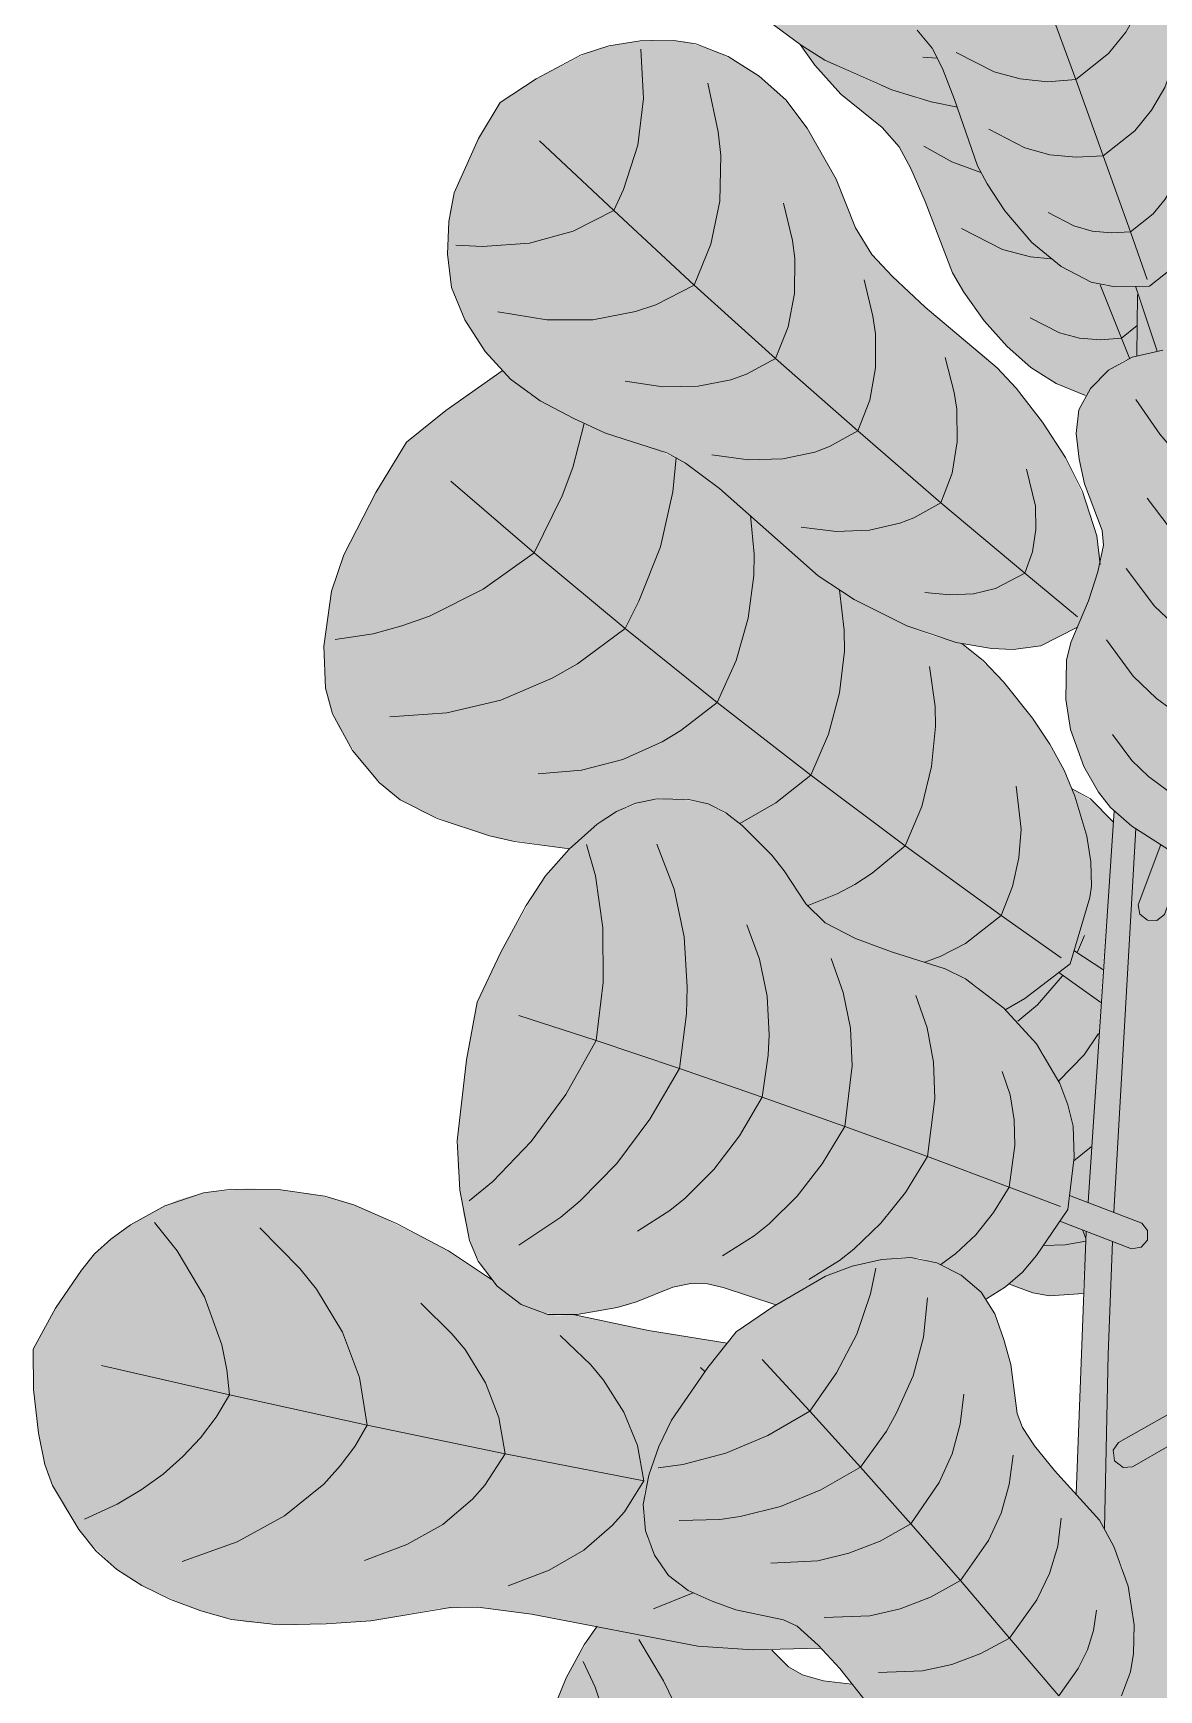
# Model space of a CAD drawing. Header units: millimetres. Extents: x -4 to 8794, y -6642 to 2653.
# Drawn here: x 1925.9 to 2244.6, y 1024.3 to 1493.5 of the extents above; entities that cross this region are included whole.
import ezdxf

# ---------------------------------------------------------------- set-up
doc = ezdxf.new("R2010")
doc.units = ezdxf.units.MM
for name, color, linetype, lineweight, true_color in [('VEG-HOJAS', 117, 'Continuous', 18, 0x2e5e38), ('VEG-NERVIOS', 115, 'Continuous', 9, 0x528c5c), ('VEG-TRONCO', 25, 'Continuous', 18, 0x684830)]:
    doc.layers.add(name, color=color, linetype=linetype, lineweight=lineweight, true_color=true_color)
doc.layers.add('VEG-RELLENO', color=253, linetype='Continuous', true_color=0x96c896)

# ---------------------------------------------------------------- blocks, each defined once
blk = doc.blocks.new('VEG_Ficus_lyrata_ALZADO')
at = {"layer": 'VEG-RELLENO', "true_color": 0x518d59}
h = blk.add_hatch(color=115, dxfattribs=at)
h.dxf.hatch_style = 1
h.paths.add_polyline_path([(-206.5, 1608.9), (-197.3, 1619), (-182.9, 1631.7), (-177.7, 1634.8), (-171.8, 1637.5), (-161.9, 1640.7), (-151.6, 1641.8), (-141, 1640.1), (-133.9, 1637.7), (-127.1, 1634.5), (-118.3, 1628.2), (-113.1, 1622.9), (-103.9, 1611.6), (-100.2, 1606), (-94, 1594.8), (-90.3, 1589.7), (-83.5, 1583.4), (-65.5, 1570.4), (-78.3, 1560.8), (-81.5, 1557.4), (-85.9, 1551.4), (-89.6, 1544.6), (-91.1, 1539.9), (-91.6, 1534.9), (-91.5, 1529.7), (-90, 1522.1), (-87, 1515.3), (-77.4, 1503.4), (-67, 1494.3), (-64, 1491), (-60.7, 1485.4), (-55.6, 1472.5), (-63, 1474), (-74.2, 1477.4), (-93.1, 1485.8), (-99.8, 1490), (-118.5, 1503.9), (-129.2, 1510.9), (-137, 1515.1), (-145.6, 1517.6), (-163.8, 1520.1), (-180.3, 1524.7), (-189.6, 1529.1), (-197.8, 1535.3), (-205, 1543), (-208.7, 1548.5), (-212.2, 1557.5), (-214, 1567.2), (-214.5, 1576.2), (-213.4, 1584.6), (-209.4, 1600.5)])
at = {"layer": 'VEG-RELLENO', "true_color": 0x6ca273}
h = blk.add_hatch(color=113, dxfattribs=at)
h.dxf.hatch_style = 1
h.paths.add_polyline_path([(-57.5, 1575.3), (-47, 1577.1), (-35.3, 1578.2), (-26.4, 1572.1), (-19, 1568.5), (-12.4, 1567), (-4.8, 1567.6), (-0.1, 1561.3), (3.4, 1554.4), (5, 1546.9), (5.3, 1539), (5.1, 1531.6), (3.1, 1517.9), (3.3, 1513.4), (7.9, 1498.1), (15, 1479.4), (16.7, 1470.6), (17.4, 1458.3), (16.2, 1447.2), (14, 1439.5), (12.1, 1435), (8.4, 1429.6), (-1.2, 1421.8), (-11.5, 1421.7), (-17.7, 1422.9), (-21.9, 1424.8), (-28.4, 1428.9), (-36.5, 1436.2), (-42.2, 1443.1), (-48.6, 1453.3), (-51, 1458.6), (-59, 1481.4), (-62.7, 1489.2), (-65.4, 1492.7), (-75.8, 1501.6), (-80.7, 1507.1), (-85.6, 1513.2), (-89.2, 1519.8), (-91.1, 1527.1), (-91.6, 1534.9), (-90.4, 1542.2), (-87.2, 1549.2), (-81.5, 1557.4), (-76.6, 1562.3), (-65.1, 1570.6)])
at = {"layer": 'VEG-RELLENO', "true_color": 0x967052}
h = blk.add_hatch(color=23, dxfattribs=at)
h.dxf.hatch_style = 1
h.paths.add_polyline_path([(-19.7, 400), (-9.7, 600), (-7.9, 666.2), (-7.7, 699.8), (-9.4, 768.2), (-17, 901.4), (-0.6, 901.4), (1.7, 902.7), (2.6, 905.3), (1.7, 907.8), (-0.6, 909.2), (-17.5, 909.4), (-21.1, 980.2), (-22, 1008.7), (-20.8, 1009.3), (-8.6, 994.6), (-6.7, 994.2), (-4.4, 994.8), (-3.1, 996.3), (-2.7, 998.2), (-3.6, 1000.7), (-14.9, 1014.2), (-9.1, 1022.7), (-6.6, 1029.5), (-5.4, 1040), (-6.6, 1050.9), (-9, 1059.4), (-12.6, 1067.5), (-15.4, 1072.4), (-22, 1079.9), (-19.1, 1154.1), (-5.9, 1149.1), (-3, 1150.1), (-1.6, 1152.8), (-2.1, 1155.1), (-3.8, 1156.7), (-18.6, 1162.4), (-11.2, 1273.2), (-6.2, 1268.9), (2, 1263.7), (-4.4, 1246.6), (-4.1, 1244.3), (-2.2, 1242.4), (0.5, 1242.1), (3, 1243.9), (9.3, 1261), (13, 1260.4), (8, 1154), (6.7, 1103.9), (-10, 1094.4), (-11.2, 1092.9), (-11.6, 1091), (-11.3, 1089.5), (-10.1, 1088), (-8.7, 1087.3), (-6.7, 1087.3), (6.5, 1094.6), (6.5, 1050.1), (7.4, 1016.1), (11.9, 939.7), (-4.1, 940.2), (-6.7, 938.6), (-7.4, 936), (-6.4, 933.5), (-4.3, 932.3), (12.5, 931.7), (19.5, 842.5), (3, 847.4), (0.2, 846.3), (-0.7, 845), (-1, 843.1), (-0.1, 840.9), (1.5, 839.7), (18.3, 834.6), (16.2, 818.3), (16, 806.4), (17.2, 798.7), (19.2, 791.1), (24.1, 779), (26.6, 734.9), (28.2, 666.1), (27.8, 599), (21.7, 400)])
h.paths.add_polyline_path([(-4.8, 1402.1), (-4.6, 1419.4), (1, 1403.4)])
h.paths.add_polyline_path([(12.7, 1505.3), (14.3, 1481.8), (8.9, 1495.4)])
h.paths.add_polyline_path([(16.1, 1446.7), (17.1, 1404.6), (9.2, 1404.3), (1.9, 1424.3), (8.4, 1429.6), (11, 1433), (14, 1439.5)])
h.paths.add_polyline_path([(4.9, 1507.1), (3.1, 1515.6), (3.2, 1520.1), (4.3, 1526.1), (10.5, 1520.8)])
at = {"layer": 'VEG-RELLENO', "true_color": 0x5b9663}
h = blk.add_hatch(color=103, dxfattribs=at)
h.dxf.hatch_style = 1
h.paths.add_polyline_path([(-185.1, 1473.8), (-174.9, 1480.5), (-159.6, 1488.3), (-151.5, 1490.4), (-142.3, 1491.5), (-132.7, 1491.1), (-123.6, 1488.2), (-114.5, 1483.3), (-106.5, 1477), (-100, 1469.3), (-94.6, 1460.6), (-89.9, 1452.1), (-84.4, 1438.3), (-79.8, 1430.8), (-74, 1424.5), (-64.7, 1415.9), (-47.2, 1401.4), (-41.6, 1395.9), (-31.5, 1383.3), (-25, 1373.3), (-19, 1360.5), (-16.1, 1351.1), (-15.2, 1345.4), (-15.2, 1343), (-15.8, 1340.9), (-18.5, 1332.7), (-21.8, 1325.2), (-32, 1320), (-39.8, 1318.9), (-45.9, 1319.2), (-55.9, 1320.9), (-69.9, 1325.6), (-84.8, 1333.1), (-95, 1339.8), (-123, 1364.5), (-132.6, 1371.7), (-137.9, 1374.6), (-155.2, 1380.2), (-164.2, 1384.3), (-173.7, 1389.3), (-182.1, 1395.5), (-189.3, 1403.3), (-195.1, 1412.3), (-198.8, 1421.4), (-200, 1430.9), (-199.3, 1443), (-197.2, 1450.7), (-190.3, 1465.2)])
at = {"layer": 'VEG-RELLENO', "true_color": 0x477c4e}
h = blk.add_hatch(color=105, dxfattribs=at)
h.dxf.hatch_style = 1
h.paths.add_polyline_path([(16.7, 1437.7), (17, 1428.1), (16.8, 1424.6), (16.4, 1437.3)])
h.paths.add_polyline_path([(-19.3, 1390.8), (-27.6, 1394.2), (-34.8, 1398.8), (-41.5, 1404.7), (-48, 1412), (-53.8, 1420.1), (-57, 1425.6), (-64.7, 1445.8), (-68.8, 1455.1), (-72.1, 1461.3), (-76.9, 1466.7), (-88.6, 1476.2), (-96, 1484.4), (-100.1, 1490.2), (-89.5, 1484), (-78.1, 1478.9), (-66.6, 1474.9), (-55.6, 1472.5), (-51, 1458.6), (-48.6, 1453.3), (-42.2, 1443.1), (-34.5, 1434.2), (-26.2, 1427.4), (-19.8, 1423.8), (-13.5, 1421.9), (-5.2, 1421.8), (-4.6, 1419.4), (-4.8, 1402.1), (-8.5, 1400.7), (-12.8, 1398), (-16.4, 1394.7)])
at = {"layer": 'VEG-RELLENO', "true_color": 0x96bc76}
h = blk.add_hatch(color=63, dxfattribs=at)
h.dxf.hatch_style = 1
h.paths.add_polyline_path([(1, 1403.4), (-5.2, 1421.8), (-1.2, 1421.8), (1.9, 1424.3), (9.2, 1404.3)])
at = {"layer": 'VEG-RELLENO', "true_color": 0x6ea275}
h = blk.add_hatch(color=113, dxfattribs=at)
h.dxf.hatch_style = 1
h.paths.add_polyline_path([(54.9, 1398.3), (68.5, 1391.6), (86.7, 1381.2), (94.2, 1375.5), (101.4, 1368.7), (107.2, 1361.5), (110.3, 1354.3), (111.1, 1346.8), (109.9, 1340), (106.2, 1334.2), (100.6, 1329.1), (94.8, 1324.6), (82, 1317.7), (79, 1314.8), (76, 1309.7), (72.8, 1301.9), (67.1, 1284.9), (62.5, 1278.3), (54.1, 1270.2), (44.5, 1264.2), (36.3, 1261), (30.7, 1259.7), (22.3, 1259.1), (5.3, 1261.5), (-6.2, 1268.9), (-12.2, 1274.2), (-15.6, 1278.5), (-19.8, 1285.8), (-23.6, 1296.3), (-24.9, 1304.8), (-24.7, 1315.9), (-23.5, 1320.9), (-18.5, 1332.7), (-15.8, 1340.9), (-14.2, 1348.5), (-14.6, 1352.6), (-19.6, 1365.8), (-21.1, 1372.8), (-22, 1380.1), (-21.2, 1386.8), (-17.9, 1392.8), (-12.8, 1398), (-6.1, 1401.7), (2.6, 1403.7), (15, 1404.6), (24.1, 1404.1), (43, 1400.9)])
at = {"layer": 'VEG-RELLENO', "true_color": 0x4d8554}
h = blk.add_hatch(color=105, dxfattribs=at)
h.dxf.hatch_style = 1
h.paths.add_polyline_path([(-211.6, 1377.6), (-200.4, 1386.6), (-184.5, 1397.8), (-176.7, 1391.2), (-167.4, 1385.9), (-155.2, 1380.2), (-140.6, 1375.6), (-132.6, 1371.7), (-125.4, 1366.4), (-115.5, 1358.1), (-98.1, 1342.3), (-91.7, 1337.4), (-84.8, 1333.1), (-69.9, 1325.6), (-62.8, 1322.9), (-54.3, 1320.6), (-51.5, 1318.5), (-42.5, 1309.8), (-31.8, 1295.8), (-25.4, 1284.8), (-21, 1273.7), (-18.2, 1262.4), (-17.6, 1251.9), (-18.8, 1245.5), (-23.7, 1229.9), (-36.5, 1220.1), (-41.9, 1217), (-50.5, 1223.9), (-56.1, 1227.2), (-77, 1234.3), (-86.7, 1238.1), (-93, 1241.5), (-96.8, 1244.8), (-106.2, 1258.6), (-114.3, 1267), (-121.2, 1272.7), (-123.6, 1274.1), (-128.9, 1275.9), (-134.6, 1276.7), (-140.6, 1276.6), (-149.4, 1274.5), (-157.6, 1269.5), (-165.4, 1262.5), (-184.6, 1265.3), (-195.4, 1268.5), (-206.6, 1272.7), (-213.4, 1276.4), (-216.4, 1278.6), (-224.5, 1287.1), (-230.9, 1297.2), (-233.7, 1304.3), (-234.5, 1308), (-235, 1319.9), (-232.8, 1335.4), (-229.3, 1345.7), (-219, 1365.7)])
at = {"layer": 'VEG-RELLENO', "true_color": 0x6aa071}
h = blk.add_hatch(color=103, dxfattribs=at)
h.dxf.hatch_style = 1
h.paths.add_polyline_path([(-191.6, 1219.1), (-184.9, 1233.2), (-174.1, 1252.1), (-167.9, 1259.8), (-160.3, 1267.2), (-152.1, 1273.1), (-143.6, 1276.2), (-134.6, 1276.7), (-126.2, 1275.2), (-118.8, 1271), (-112.1, 1264.9), (-106.2, 1258.6), (-96.8, 1244.8), (-93, 1241.5), (-86.7, 1238.1), (-77, 1234.3), (-56.1, 1227.2), (-47.7, 1221.9), (-37.4, 1212.5), (-33.2, 1207.3), (-29.6, 1201.9), (-25.4, 1193), (-23.5, 1187), (-22.4, 1178.1), (-24.3, 1160.4), (-33.2, 1147.3), (-37.2, 1142.6), (-42, 1138.5), (-47.4, 1135.1), (-52.5, 1140.3), (-59, 1144.3), (-66.2, 1146.6), (-71.4, 1146.8), (-79.9, 1145.7), (-90.4, 1142.6), (-97.6, 1139), (-107, 1133.4), (-121.9, 1138.3), (-126.4, 1139.3), (-131.1, 1139.4), (-136.2, 1138.4), (-149.2, 1133.2), (-157.5, 1131.5), (-166.1, 1130.4), (-174.2, 1131.2), (-181.5, 1135), (-187.9, 1140.8), (-192.6, 1148.5), (-195.4, 1158.5), (-197.1, 1172.9), (-196.9, 1183.4), (-194.2, 1205.3)])
at = {"layer": 'VEG-RELLENO', "true_color": 0x477b4e}
h = blk.add_hatch(color=105, dxfattribs=at)
h.dxf.hatch_style = 1
h.paths.add_polyline_path([(-23.1, 1279.5), (-16, 1275), (-11.5, 1270.1), (-14.4, 1228.3), (-22.6, 1233.7), (-18.8, 1245.5), (-17.5, 1255.3), (-18.9, 1266.1)])
h.paths.add_polyline_path([(-20.1, 1136.6), (-29.5, 1135.9), (-34.2, 1136.8), (-41.1, 1139.3), (-35.2, 1144.9), (-26.6, 1157.1), (-19.1, 1154.1)])
h.paths.add_polyline_path([(-23.5, 1187), (-26.6, 1196), (-31.3, 1204.7), (-35.2, 1209.9), (-41.9, 1217), (-36.5, 1220.1), (-26.9, 1227.5), (-15, 1219), (-18.6, 1162.4), (-23.9, 1164.3), (-22.4, 1178.1)])
at = {"layer": 'VEG-RELLENO', "true_color": 0x96bc76}
h = blk.add_hatch(color=63, dxfattribs=at)
h.dxf.hatch_style = 1
h.paths.add_polyline_path([(-4.4, 1246.6), (2, 1263.7), (5.3, 1261.5), (9.3, 1260.8), (3.2, 1244.3), (1.2, 1242.4), (-1.1, 1242.1), (-3.7, 1243.7)])
h = blk.add_hatch(color=63, dxfattribs=at)
h.dxf.hatch_style = 1
h.paths.add_polyline_path([(-15, 1219), (-26.9, 1227.5), (-23.7, 1229.9), (-22.6, 1233.7), (-14.4, 1228.3)])
at = {"layer": 'VEG-RELLENO', "true_color": 0x53905b}
h = blk.add_hatch(color=93, dxfattribs=at)
h.dxf.hatch_style = 1
h.paths.add_polyline_path([(-317.3, 1120.8), (-312.1, 1130.6), (-303.6, 1143.2), (-299.9, 1147.8), (-295.3, 1152), (-286.7, 1157.9), (-276.5, 1163), (-269.1, 1165.1), (-256.7, 1166.3), (-247.8, 1166), (-238.9, 1164.9), (-230.6, 1163), (-222.4, 1160.1), (-199.7, 1148.7), (-187.5, 1140.5), (-181.5, 1135), (-174.2, 1131.2), (-169, 1130.3), (-164, 1130.5), (-143.1, 1126.1), (-120.8, 1122.5), (-135.1, 1103.1), (-140.1, 1093.3), (-143, 1085.1), (-144.3, 1079.5), (-144.6, 1074.3), (-143.3, 1067), (-141.4, 1062.5), (-138.8, 1058.4), (-133.9, 1053.7), (-129.6, 1051.4), (-120.5, 1047.7), (-106.9, 1044.9), (-102.8, 1043.4), (-99.4, 1041.2), (-94.3, 1036.2), (-113.5, 1035.7), (-129.1, 1036.7), (-176.2, 1045.8), (-191.4, 1047.8), (-202.8, 1047.3), (-221.7, 1043.9), (-243.3, 1042.7), (-256.8, 1043.5), (-265.4, 1045.4), (-274.1, 1048.2), (-286.5, 1053.9), (-293.6, 1058.4), (-302, 1066.7), (-308.5, 1076.1), (-313.1, 1085.2), (-315.3, 1094.1), (-317.3, 1111.4)])
at = {"layer": 'VEG-RELLENO', "true_color": 0x96bc76}
h = blk.add_hatch(color=63, dxfattribs=at)
h.dxf.hatch_style = 1
h.paths.add_polyline_path([(-6.3, 1149.2), (-26.6, 1157.1), (-24.3, 1160.4), (-23.6, 1164.3), (-3.8, 1156.7), (-2.1, 1155.1), (-1.6, 1152.4), (-3.3, 1149.9)])
at = {"layer": 'VEG-RELLENO', "true_color": 0x70a477}
h = blk.add_hatch(color=113, dxfattribs=at)
h.dxf.hatch_style = 1
h.paths.add_polyline_path([(-118.2, 1125.7), (-107.9, 1132.8), (-92.9, 1141.5), (-85.4, 1144.3), (-77, 1146.2), (-68.8, 1146.8), (-61.4, 1145.3), (-54.5, 1141.8), (-48.9, 1137), (-45, 1130.8), (-42.4, 1123.6), (-40.5, 1116.5), (-38.7, 1102.6), (-37.2, 1098.6), (-33.8, 1093.4), (-28.1, 1086.5), (-15.4, 1072.4), (-11.3, 1064.9), (-7.2, 1053.7), (-5.5, 1042.8), (-5.7, 1034.6), (-6.6, 1029.5), (-9.1, 1022.7), (-17.2, 1010.9), (-28.4, 1005.7), (-35.5, 1003.6), (-40.6, 1003.3), (-48.7, 1003.9), (-59.3, 1006.5), (-67.2, 1010.1), (-76.8, 1016.3), (-80.7, 1020), (-88.9, 1030.4), (-95, 1037), (-101, 1042.4), (-104.8, 1044.2), (-118.3, 1047), (-125, 1049.5), (-131.8, 1052.5), (-137.4, 1056.7), (-141.4, 1062.5), (-143.9, 1069.4), (-144.6, 1076.8), (-143, 1085.1), (-139, 1095.9), (-135.1, 1103.1), (-125.1, 1117.2)])
at = {"layer": 'VEG-RELLENO', "true_color": 0x96bc76}
h = blk.add_hatch(color=63, dxfattribs=at)
h.dxf.hatch_style = 1
h.paths.add_polyline_path([(-10.3, 1094.2), (11.1, 1106.3), (12, 1102.4), (14.7, 1099.4), (-6, 1087.5), (-8.7, 1087.3), (-10.7, 1088.5), (-11.6, 1091.4)])
at = {"layer": 'VEG-RELLENO', "true_color": 0x4a8051}
h = blk.add_hatch(color=105, dxfattribs=at)
h.dxf.hatch_style = 1
h.paths.add_polyline_path([(-180, 981), (-176.5, 996.9), (-170.5, 1018.5), (-164.8, 1030.9), (-157.6, 1042.4), (-129.1, 1036.7), (-108.1, 1035.6), (-103.4, 1030.9), (-99.5, 1028.6), (-93.5, 1026.9), (-85.5, 1026), (-80.7, 1020), (-76.8, 1016.3), (-69.8, 1011.5), (-62, 1007.6), (-56.7, 1005.6), (-48.7, 1003.9), (-40.6, 1003.3), (-34.2, 1003.9), (-30, 997.6), (-26.1, 989.4), (-24.7, 983.5), (-22.4, 968.3), (-26.7, 952.7), (-28.9, 946.8), (-33.9, 938.8), (-40.2, 931.6), (-50.1, 940), (-61.4, 946.9), (-74.1, 952.6), (-88.6, 957.2), (-98.5, 959.5), (-108.1, 961), (-137.1, 961.2), (-153.4, 962), (-164.2, 963.1), (-171.3, 964.7), (-179.9, 968.7)])
at = {"layer": 'VEG-HOJAS'}
for points in [[(-55.6, 1472.5), (-63, 1474), (-74.2, 1477.4), (-93.1, 1485.8), (-99.8, 1490), (-118.5, 1503.9)], [(5.5, 1505), (14.1, 1482.2), (15.7, 1476.5), (17.2, 1464.4), (17.2, 1455.3), (16.6, 1449.8), (14.9, 1442), (12.1, 1435), (9.8, 1431.2), (6.9, 1428.2), (-1.2, 1421.8), (-11.5, 1421.7), (-17.7, 1422.9), (-26.2, 1427.4), (-34.5, 1434.2), (-42.2, 1443.1), (-47.2, 1450.8), (-49.9, 1455.9), (-56.4, 1474.7), (-59.8, 1483.4), (-62.7, 1489.2), (-67, 1494.3)], [(-21.8, 1325.2), (-32, 1320), (-39.8, 1318.9), (-45.9, 1319.2), (-55.9, 1320.9), (-69.9, 1325.6), (-84.8, 1333.1), (-95, 1339.8), (-123, 1364.5), (-132.6, 1371.7), (-137.9, 1374.6), (-155.2, 1380.2), (-164.2, 1384.3), (-173.7, 1389.3), (-182.1, 1395.5), (-189.3, 1403.3), (-195.1, 1412.3), (-198.8, 1421.4), (-200, 1430.9), (-199.6, 1440.1), (-198.1, 1448.2), (-191.2, 1463.6), (-185.1, 1473.8), (-174.9, 1480.5), (-162.1, 1487.3), (-154.3, 1489.9), (-145.4, 1491.3), (-135.9, 1491.4), (-129.7, 1490.4), (-120.5, 1486.8), (-111.7, 1481.3), (-104.2, 1474.6), (-98.1, 1466.5), (-89.9, 1452.1), (-84.4, 1438.3), (-79.8, 1430.8), (-74, 1424.5), (-64.7, 1415.9), (-44.3, 1398.7), (-39, 1392.9), (-31.5, 1383.3), (-25, 1373.3), (-20.2, 1363.7), (-16.1, 1351.1), (-15.2, 1343)], [(-19.3, 1390.8), (-27.6, 1394.2), (-34.8, 1398.8), (-41.5, 1404.7), (-48, 1412), (-53.8, 1420.1), (-57, 1425.6), (-64.7, 1445.8), (-68.8, 1455.1), (-72.1, 1461.3), (-76.9, 1466.7), (-88.6, 1476.2), (-96, 1484.4), (-100.1, 1490.2)], [(1, 1403.4), (-5.2, 1421.8)], [(5.3, 1261.5), (-6.2, 1268.9), (-12.2, 1274.2), (-15.6, 1278.5), (-19.8, 1285.8), (-23.6, 1296.3), (-24.9, 1304.8), (-24.7, 1315.9), (-23.5, 1320.9), (-18.5, 1332.7), (-15.8, 1340.9), (-14.2, 1348.5), (-14.6, 1352.6), (-19.6, 1365.8), (-21.1, 1372.8), (-22, 1380.1), (-21.2, 1386.8), (-17.9, 1392.8), (-12.8, 1398), (-6.1, 1401.7), (2.6, 1403.7)], [(-165.4, 1262.5), (-181, 1264.6), (-188.1, 1266.2), (-202.9, 1271.1), (-213.4, 1276.4), (-219.2, 1281.2), (-226.9, 1290.3), (-232.5, 1300.7), (-234.5, 1308), (-235, 1319.9), (-232.8, 1335.4), (-229.3, 1345.7), (-220.3, 1363.4), (-211.6, 1377.6), (-200.4, 1386.6), (-184.5, 1397.8)], [(-54.3, 1320.6), (-48.3, 1315.8), (-42.5, 1309.8), (-34.3, 1299.5), (-29.4, 1292.1), (-25.4, 1284.8), (-22.3, 1277.4), (-18.9, 1266.1), (-17.8, 1258.8), (-17.6, 1251.9), (-18.1, 1248.7), (-23.7, 1229.9), (-36.5, 1220.1), (-41.9, 1217)], [(-107, 1133.4), (-121.9, 1138.3), (-126.4, 1139.3), (-131.1, 1139.4), (-136.2, 1138.4), (-146.5, 1134.2), (-151.9, 1132.6), (-163.3, 1130.6), (-171.6, 1130.6), (-179.1, 1133.5), (-185.9, 1138.7), (-191.3, 1145.7), (-193.7, 1151.6), (-196.5, 1165.8), (-197.2, 1179.8), (-194.6, 1202.7), (-191.6, 1219.1), (-184.9, 1233.2), (-177.7, 1246.4), (-172.2, 1254.8), (-165.5, 1262.4), (-157.6, 1269.5), (-152.1, 1273.1), (-146.6, 1275.4), (-140.6, 1276.6), (-131.7, 1276.5), (-126.2, 1275.2), (-121.2, 1272.7), (-116.5, 1269.1), (-108.1, 1260.7), (-104.6, 1256.3), (-98.5, 1246.9), (-93, 1241.5), (-84.4, 1237.1), (-74.3, 1233.3), (-59.1, 1228.5), (-53.3, 1225.7), (-42.4, 1217.4), (-33.2, 1207.3), (-26.6, 1196), (-24.3, 1190), (-22.8, 1184), (-22.5, 1175.2), (-24.3, 1160.4), (-33.2, 1147.3), (-37.2, 1142.6), (-42, 1138.5), (-47.4, 1135.1)], [(-23.1, 1279.5), (-17.9, 1276.6), (-11.5, 1270.1)], [(9.3, 1261), (3, 1243.9), (0.9, 1242.2), (-1.8, 1242.3), (-3.9, 1244), (-4.4, 1246.6), (2, 1263.7)], [(-22.6, 1233.7), (-14.4, 1228.3)], [(-15, 1219), (-26.9, 1227.5)], [(-94.3, 1036.2), (-113.5, 1035.7), (-129.1, 1036.7), (-176.2, 1045.8), (-191.4, 1047.8), (-199.1, 1047.7), (-221.7, 1043.9), (-234.3, 1043), (-247.8, 1042.8), (-261.1, 1044.3), (-269.8, 1046.7), (-278.4, 1049.9), (-286.5, 1053.9), (-293.6, 1058.4), (-299.5, 1063.7), (-304.4, 1069.8), (-311.8, 1082.2), (-314, 1088.2), (-315.8, 1097), (-317.2, 1109.4), (-317.3, 1120.8), (-311, 1132.4), (-303.6, 1143.2), (-299.9, 1147.8), (-295.3, 1152), (-289.7, 1156), (-280, 1161.4), (-269.1, 1165.1), (-261, 1166.1), (-247.8, 1166), (-234.7, 1164.1), (-226.5, 1161.7), (-214.4, 1156.4), (-199.7, 1148.7), (-187.5, 1140.5)], [(-23.9, 1164.3), (-3.4, 1156.5), (-1.8, 1154.4), (-1.8, 1151.7), (-3.6, 1149.7), (-6.3, 1149.2), (-26.6, 1157.1)], [(-80.7, 1020), (-88.9, 1030.4), (-95, 1037), (-101, 1042.4), (-104.8, 1044.2), (-118.3, 1047), (-125, 1049.5), (-131.8, 1052.5), (-137.4, 1056.7), (-141.4, 1062.5), (-143.9, 1069.4), (-144.6, 1076.8), (-143, 1085.1), (-140.1, 1093.3), (-136.5, 1100.7), (-126.3, 1115.6), (-118.2, 1125.7), (-107.9, 1132.8), (-92.9, 1141.5), (-85.4, 1144.3), (-77, 1146.2), (-68.8, 1146.8), (-61.4, 1145.3), (-54.5, 1141.8), (-48.9, 1137), (-45, 1130.8), (-42.4, 1123.6), (-40.5, 1116.5), (-38.7, 1102.6), (-37.2, 1098.6), (-33.8, 1093.4), (-28.1, 1086.5), (-15.4, 1072.4), (-11.3, 1064.9), (-7.2, 1053.7), (-5.5, 1042.8), (-5.7, 1034.6), (-6.6, 1029.5), (-9.1, 1022.7)], [(-19.9, 1136.6), (-29.5, 1135.9), (-34.2, 1136.8), (-41.1, 1139.3)], [(-164, 1130.5), (-143.1, 1126.1), (-120.8, 1122.5)], [(14.9, 1099.6), (-6, 1087.5), (-8.7, 1087.3), (-11.1, 1089.2), (-11.5, 1092.2), (-10, 1094.4), (11.1, 1106.3)], [(-179.9, 968.7), (-180, 981), (-176.5, 996.9), (-171.5, 1015.2), (-166.4, 1027.8), (-161.3, 1037.1), (-157.6, 1042.4)], [(-108.1, 1035.6), (-103.4, 1030.9), (-99.5, 1028.6), (-93.5, 1026.9), (-85.5, 1026)]]:
    blk.add_lwpolyline(points, dxfattribs=at)
at = {"layer": 'VEG-NERVIOS'}
for points in [[(-22.1, 1480.3), (-12.8, 1487.7), (-7.9, 1493.7), (-4, 1500.5), (-1.2, 1508.2)], [(-22.1, 1480.3), (-30, 1501.8)], [(-152.9, 1443.2), (-150.1, 1449.2), (-146.1, 1461.7), (-144.5, 1474.9), (-145.2, 1488.9)], [(-22.1, 1480.3), (-30.1, 1479.7), (-37.8, 1480.5), (-45.2, 1482.5), (-55.9, 1488)], [(-61.2, 1486.4), (-65.4, 1486.6)], [(-14.3, 1458.7), (-5.4, 1465.8), (-0.6, 1471.6), (3.1, 1478.1), (5.9, 1485.4)], [(-130.1, 1422.1), (-125.4, 1433.7), (-122.9, 1445.9), (-122.6, 1458.8), (-123.3, 1465.5), (-126.3, 1479.3)], [(-14.3, 1458.7), (-22.1, 1480.3)], [(-14.3, 1458.7), (-22, 1458.3), (-29.4, 1459), (-36.5, 1461), (-46.7, 1466.3)], [(-152.9, 1443.2), (-173.9, 1463)], [(-49, 1454), (-57.2, 1457), (-65.1, 1461.4)], [(-6.6, 1437.2), (-14.3, 1458.7)], [(-6.6, 1437.2), (-0.2, 1442.3), (3.2, 1446.4), (6, 1451), (7.9, 1456.3)], [(-107.1, 1401.3), (-103.5, 1410.3), (-101.7, 1419.7), (-101.6, 1429.6), (-102.3, 1434.7), (-104.8, 1445.3)], [(-152.9, 1443.2), (-164.4, 1437.4), (-176.8, 1434), (-190.1, 1433), (-197.6, 1433.4)], [(-130.1, 1422.1), (-152.9, 1443.2)], [(-6.6, 1437.2), (-12.1, 1436.9), (-17.4, 1437.4), (-22.6, 1438.9), (-29.9, 1442.7)], [(-29.1, 1429.5), (-34.9, 1430.1), (-42.8, 1432.2), (-54.4, 1438.1)], [(-1.9, 1423.7), (-6.6, 1437.2)], [(-130.1, 1422.1), (-141, 1416.5), (-146.7, 1414.6), (-158.8, 1412.3), (-171.8, 1412.3), (-185.7, 1414.5)], [(-107.1, 1401.3), (-130.1, 1422.1)], [(-83.8, 1380.8), (-80.4, 1389.5), (-78.8, 1398.7), (-78.8, 1408.3), (-79.5, 1413.3), (-82, 1423.6)], [(-9.1, 1407.1), (-15.2, 1422.2)], [(-9.1, 1407.1), (-15.1, 1406.6), (-21, 1407.1), (-26.7, 1408.6), (-35, 1412.8)], [(-9.1, 1407.1), (-4.7, 1410.7)], [(-6.9, 1401.4), (-9.1, 1407.1)], [(-107.1, 1401.3), (-115.3, 1396.9), (-119.7, 1395.3), (-129, 1393.5), (-139, 1393.3), (-149.7, 1394.9)], [(-83.8, 1380.8), (-107.1, 1401.3)], [(-60.3, 1360.5), (-57.1, 1368.9), (-55.7, 1377.7), (-55.8, 1387), (-56.5, 1391.7), (-59.1, 1401.6)], [(38.3, 1351.7), (25.8, 1358.8), (15, 1366.7), (5.7, 1375.3), (1.7, 1379.9), (-5.1, 1389.7)], [(-175.4, 1346.3), (-167.5, 1362.4), (-164.5, 1370.5), (-161.3, 1382.9)], [(-83.8, 1380.8), (-91.8, 1376.4), (-96, 1374.8), (-105, 1372.9), (-114.7, 1372.6), (-125.1, 1374)], [(-60.3, 1360.5), (-83.8, 1380.8)], [(-149.7, 1324.9), (-145.8, 1332.6), (-139.7, 1348), (-136.2, 1363.6), (-135.2, 1373.3)], [(-36.5, 1340.5), (-34.3, 1346.6), (-33.4, 1352.9), (-33.5, 1359.5), (-36, 1370)], [(-175.4, 1346.3), (-199, 1366.6)], [(-60.3, 1360.5), (-67.9, 1356.2), (-71.9, 1354.7), (-80.5, 1352.7), (-89.9, 1352.3), (-99.8, 1353.6)], [(-36.5, 1340.5), (-60.3, 1360.5)], [(31.4, 1332.5), (21.8, 1338), (13.5, 1344.1), (6.4, 1350.8), (-1.9, 1361.8)], [(-123.6, 1303.9), (-118.2, 1315.8), (-114.8, 1327.8), (-113.2, 1339.9), (-113.1, 1345.9), (-114.2, 1356.9)], [(-175.4, 1346.3), (-189.9, 1336), (-205.1, 1328.4), (-212.9, 1325.6), (-221, 1323.4), (-231.8, 1321.8)], [(-149.7, 1324.9), (-175.4, 1346.3)], [(24.5, 1313.3), (15.2, 1318.7), (7.1, 1324.7), (0.2, 1331.2), (-7.8, 1341.9)], [(-36.5, 1340.5), (-44.8, 1336.2), (-51, 1334.7), (-57.7, 1334.4), (-64.8, 1335.1)], [(-21.6, 1328.2), (-36.5, 1340.5)], [(-97.1, 1283.3), (-92.1, 1295), (-89, 1306.7), (-87.6, 1318.5), (-87.7, 1324.4), (-89, 1335.7)], [(-149.7, 1324.9), (-163.2, 1314.9), (-170.3, 1310.8), (-184.9, 1304.6), (-200.2, 1301), (-216.3, 1299.9)], [(-123.6, 1303.9), (-149.7, 1324.9)], [(17.4, 1294.2), (8.5, 1299.4), (0.8, 1305.1), (-5.8, 1311.4), (-13.4, 1321.7)], [(-70.4, 1263.3), (-65.7, 1274.5), (-62.9, 1285.8), (-61.8, 1297.1), (-61.9, 1302.8), (-63.5, 1314.1)], [(-123.6, 1303.9), (-133.9, 1296), (-139.2, 1292.8), (-150.3, 1287.8), (-162, 1284.8), (-174.3, 1283.7)], [(-97.1, 1283.3), (-123.6, 1303.9)], [(10.4, 1275.1), (4, 1278.9), (-1.5, 1283), (-6.2, 1287.5), (-11.7, 1294.9)], [(-97.1, 1283.3), (-107, 1275.5), (-117.2, 1269.7)], [(-70.4, 1263.3), (-97.1, 1283.3)], [(-43.2, 1243.6), (-40, 1251.8), (-38.2, 1259.9), (-37.5, 1268.1), (-39, 1280.2)], [(-157.9, 1208.2), (-155.9, 1224.6), (-156, 1240.1), (-158.1, 1254.8), (-160.6, 1263.7)], [(-134.3, 1200.3), (-132.3, 1215.8), (-132.1, 1223.3), (-133, 1237.6), (-135.8, 1251.1), (-140.7, 1263.8)], [(-70.4, 1263.3), (-79.7, 1255.6), (-84.6, 1252.4), (-89.6, 1249.7), (-98.1, 1246.3)], [(-43.2, 1243.6), (-70.4, 1263.3)], [(-43.2, 1243.6), (-53.3, 1235.7), (-60.5, 1232), (-64.8, 1230.4)], [(-26.2, 1231.6), (-43.2, 1243.6)], [(-110.9, 1192.2), (-109.2, 1204.1), (-108.9, 1209.8), (-109.5, 1220.8), (-111.6, 1231.2), (-115.2, 1241)], [(-21.6, 1233.3), (-19.6, 1237.9)], [(-87.5, 1183.9), (-85.4, 1201), (-85.9, 1211.7), (-87.9, 1221.8), (-91.3, 1231.4)], [(-38.5, 1213.7), (-32.9, 1218.3), (-25.8, 1226.5)], [(-64.1, 1175.4), (-62, 1191.8), (-62.4, 1202.1), (-64.2, 1211.8), (-67.4, 1221)], [(-157.9, 1208.2), (-179.8, 1215.3)], [(-157.9, 1208.2), (-166.5, 1192.9), (-176.3, 1179.6), (-187.1, 1168.3), (-193.8, 1162.8)], [(-134.3, 1200.3), (-157.9, 1208.2)], [(-27, 1196.7), (-19.7, 1204.2), (-15.6, 1210.2)], [(-134.3, 1200.3), (-142.7, 1185.9), (-152, 1173.4), (-162.4, 1162.8), (-167.9, 1158.2), (-179.8, 1150.3)], [(-110.9, 1192.2), (-134.3, 1200.3)], [(-40.9, 1166.7), (-39.3, 1178.5), (-39.5, 1185.8), (-40.7, 1192.8), (-42.9, 1199.4)], [(-110.9, 1192.2), (-117.3, 1181.2), (-124.6, 1171.7), (-132.7, 1163.6), (-137, 1160.1), (-146.2, 1154.2)], [(-87.5, 1183.9), (-110.9, 1192.2)], [(-87.5, 1183.9), (-93.9, 1173.3), (-101, 1164.1), (-108.9, 1156.3), (-113.1, 1152.9), (-122.1, 1147.2)], [(-64.1, 1175.4), (-87.5, 1183.9)], [(-22.6, 1174.1), (-17.7, 1178.1)], [(-64.1, 1175.4), (-70.3, 1165.2), (-77.3, 1156.5), (-84.9, 1149.1), (-89, 1145.9), (-97.7, 1140.5)], [(-40.9, 1166.7), (-64.1, 1175.4)], [(-40.9, 1166.7), (-45.4, 1159.5), (-50.4, 1153.2), (-56, 1147.9), (-60.3, 1144.8)], [(-26.4, 1161.2), (-40.9, 1166.7)], [(-261.7, 1107.9), (-262.5, 1115), (-263.9, 1122), (-268.8, 1135.6), (-276.5, 1148.7), (-282.9, 1156.7)], [(-222.7, 1099.3), (-224.9, 1112.8), (-229.7, 1125.6), (-237.1, 1137.8), (-241.8, 1143.7), (-253.1, 1155.2)], [(-19.2, 1152.2), (-20.1, 1154.4)], [(-19.2, 1151.4), (-25.1, 1150.4), (-31.2, 1150.2)], [(-97.4, 1103.3), (-89.8, 1114.1), (-84.1, 1125.1), (-80.2, 1136.5), (-78.7, 1143.8)], [(-83, 1087.4), (-75.7, 1097.6), (-72.8, 1102.8), (-68.1, 1113.3), (-65.2, 1124.2), (-64.1, 1135.4)], [(-183.6, 1091.2), (-185.4, 1101.5), (-189.2, 1111.3), (-195, 1120.7), (-198.7, 1125.2), (-207.5, 1133.8)], [(-144.4, 1083.5), (-146.2, 1093.5), (-150, 1103), (-155.8, 1112), (-159.4, 1116.4), (-168.1, 1124.7)], [(-97.4, 1103.3), (-110.9, 1117.9)], [(-261.7, 1107.9), (-297.9, 1116.2)], [(-127.1, 1114.5), (-128.3, 1115.6)], [(-261.7, 1107.9), (-265.5, 1101.6), (-269.9, 1095.7), (-274.9, 1090.4), (-280.5, 1085.4), (-286.7, 1081), (-293.5, 1076.9), (-302.8, 1072.7)], [(-222.7, 1099.3), (-261.7, 1107.9)], [(-68.8, 1071.4), (-60.8, 1083.1), (-57.1, 1091.2), (-54.8, 1099.6), (-53.8, 1108.1)], [(-97.4, 1103.3), (-109.3, 1096.4), (-121.2, 1091.4), (-133.3, 1088.2), (-140.3, 1087.2)], [(-83, 1087.4), (-97.4, 1103.3)], [(-222.7, 1099.3), (-226.2, 1093.3), (-230.4, 1087.8), (-235, 1082.6), (-246.1, 1073.6), (-259.5, 1066.3), (-275.1, 1060.7)], [(-183.6, 1091.2), (-222.7, 1099.3)], [(-183.6, 1091.2), (-189.4, 1082.3), (-192.9, 1078.3), (-201.3, 1071.2), (-211.5, 1065.5), (-223.5, 1061)], [(-144.4, 1083.5), (-183.6, 1091.2)], [(-54.7, 1055.3), (-46.8, 1066.6), (-43.2, 1074.4), (-40.9, 1082.5), (-39.8, 1090.8)], [(-83, 1087.4), (-94.3, 1081), (-105.7, 1076.3), (-117.1, 1073.4), (-122.9, 1072.6), (-134.4, 1072.3)], [(-68.8, 1071.4), (-83, 1087.4)], [(-144.4, 1083.5), (-149.9, 1074.8), (-153.3, 1070.9), (-161.4, 1063.9), (-171.2, 1058.2), (-182.8, 1053.8)], [(-68.8, 1071.4), (-77.5, 1066.5), (-86.3, 1063.1), (-95.1, 1060.9), (-108.4, 1060.2)], [(-54.7, 1055.3), (-68.8, 1071.4)], [(-40.8, 1039), (-33.1, 1049.8), (-29.5, 1057.3), (-27.2, 1065), (-26.2, 1073)], [(-130.4, 1051.8), (-141.6, 1047.3)], [(-54.7, 1055.3), (-63.2, 1050.6), (-71.8, 1047.3), (-80.4, 1045.3), (-93.3, 1044.8)], [(-40.8, 1039), (-54.7, 1055.3)], [(-26.9, 1022.7), (-21.4, 1030.4), (-18.8, 1035.7), (-17.1, 1041.2), (-16.2, 1046.9)], [(-126.5, 976.1), (-128, 992.3), (-131.2, 1007.1), (-135.8, 1020.7), (-138.8, 1026.9), (-145.8, 1038.6)], [(-40.8, 1039), (-49, 1034.6), (-57.2, 1031.5), (-65.5, 1029.7), (-77.9, 1029.3)], [(-26.9, 1022.7), (-40.8, 1039)], [(-148.5, 978), (-150.1, 995.1), (-153.3, 1010.8), (-158.2, 1025.1), (-161.6, 1032.4)]]:
    blk.add_lwpolyline(points, dxfattribs=at)
at = {"layer": 'VEG-TRONCO'}
for points in [[(-4.8, 1402.1), (-4.6, 1419.4)], [(-18.6, 1162.4), (-11.2, 1273.2)], [(-22, 1079.9), (-19.1, 1154.1)]]:
    blk.add_lwpolyline(points, dxfattribs=at)
at = {"layer": 'VEG-TRONCO', "lineweight": 9}
for points in [[(-11.3, 1159.6), (-5.1, 1268.2)], [(-13.9, 1070), (-12.9, 1119.4), (-11.7, 1151.2)]]:
    blk.add_lwpolyline(points, dxfattribs=at)

msp = doc.modelspace()

# ---------------------------------------------------------------- block references
msp.add_blockref('VEG_Ficus_lyrata_ALZADO', (2243.15, 0))

doc.saveas('drawing.dxf')
